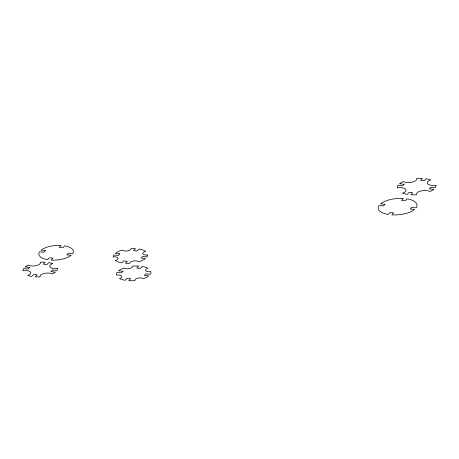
<?xml version="1.0" encoding="UTF-8"?>
<svg xmlns="http://www.w3.org/2000/svg" width="459" height="459" viewBox="0 0 459 459"><rect width="100%" height="100%" fill="white"/><g stroke="black" fill="none" stroke-linecap="round" stroke-linejoin="round"><path stroke-width="0.69" d="M29.56 267.431L28.039 269.037L23.679 268.549A17.344 7.275 -4.7 0 0 22.95 270.649A6.644 2.788 -4.7 0 1 30.34 271.86A6.644 2.788 -4.7 0 1 27.769 275.417A17.344 7.275 -4.7 0 0 31.711 276.444L33.576 274.482L37.145 274.884L35.28 276.846A17.344 7.275 -4.7 0 0 40.145 276.823A6.644 2.788 -4.7 0 1 44.202 273.432A6.644 2.788 -4.7 0 1 52.228 273.971A17.344 7.275 -4.7 0 0 55.292 272.101L50.932 271.613L52.458 270.007L56.818 270.494A17.344 7.275 -4.7 0 0 57.547 268.395A6.644 2.788 -4.7 0 1 50.157 267.184A6.644 2.788 -4.7 0 1 52.722 263.621A17.344 7.275 -4.7 0 0 48.78 262.6L46.921 264.562L43.353 264.16L45.217 262.198A17.344 7.275 -4.7 0 0 40.352 262.215A6.644 2.788 -4.7 0 1 36.295 265.606A6.644 2.788 -4.7 0 1 28.269 265.067A17.344 7.275 -4.7 0 0 25.199 266.937L29.56 267.431M45.435 250.677L43.909 252.284L39.549 251.796A17.344 7.275 -4.7 0 0 47.587 259.691L49.446 257.728L53.014 258.13L51.156 260.092A17.344 7.275 -4.7 0 0 71.168 255.353L66.807 254.86L68.328 253.253L72.688 253.741A17.344 7.275 -4.7 0 0 64.656 245.846L62.791 247.808L59.228 247.407L61.087 245.445A17.344 7.275 -4.7 0 0 41.075 250.189L45.435 250.677M119.759 253.844L118.233 255.456L113.872 254.963A17.344 7.275 -4.7 0 0 113.155 256.862A4.538 1.905 -4.7 0 1 118.003 258.004A4.538 1.905 -4.7 0 1 115.192 260.414A17.344 7.275 -4.7 0 0 121.91 262.864L123.769 260.896L127.338 261.297L125.473 263.259A17.344 7.275 -4.7 0 0 129.868 263.265A4.538 1.905 -4.7 0 1 133.345 260.987A4.538 1.905 -4.7 0 1 138.607 261.819A17.344 7.275 -4.7 0 0 145.486 258.52L141.131 258.027L142.651 256.42L147.012 256.908A17.344 7.275 -4.7 0 0 147.729 255.009A4.538 1.905 -4.7 0 1 142.881 253.873A4.538 1.905 -4.7 0 1 145.692 251.463A17.344 7.275 -4.7 0 0 138.979 249.013L137.115 250.975L133.546 250.58L135.411 248.612A17.344 7.275 -4.7 0 0 131.016 248.606A4.538 1.905 -4.7 0 1 127.539 250.889A4.538 1.905 -4.7 0 1 122.278 250.057A17.344 7.275 -4.7 0 0 115.398 253.357L119.759 253.844M122.995 271.263L121.469 272.87L117.108 272.382A17.344 7.275 -4.7 0 0 116.431 275.084A4.538 1.905 -4.7 0 1 121.641 275.962A4.538 1.905 -4.7 0 1 119.426 278.452A17.344 7.275 -4.7 0 0 125.146 280.277L127.005 278.315L130.574 278.716L128.715 280.678A17.344 7.275 -4.7 0 0 135.015 280.541A4.538 1.905 -4.7 0 1 137.935 278.148A4.538 1.905 -4.7 0 1 143.478 278.705A17.344 7.275 -4.7 0 0 148.727 275.934L144.367 275.446L145.887 273.839L150.248 274.327A17.344 7.275 -4.7 0 0 150.925 271.625A4.538 1.905 -4.7 0 1 145.721 270.747A4.538 1.905 -4.7 0 1 147.936 268.257A17.344 7.275 -4.7 0 0 142.215 266.432L140.351 268.395L136.788 267.993L138.647 266.031A17.344 7.275 -4.7 0 0 132.341 266.168A4.538 1.905 -4.7 0 1 129.427 268.561A4.538 1.905 -4.7 0 1 123.884 268.004A17.344 7.275 -4.7 0 0 118.634 270.776L122.995 271.263M384.986 204.335L383.46 205.942L379.088 205.454A19.456 8.159 -4.7 0 0 388.239 214.445L390.104 212.477L393.673 212.878L391.808 214.846A19.456 8.159 -4.7 0 0 414.592 209.447L410.22 208.954L411.746 207.348L416.118 207.835A19.456 8.159 -4.7 0 0 406.967 198.845L405.102 200.812L401.533 200.411L403.398 198.443A19.456 8.159 -4.7 0 0 380.614 203.842L384.986 204.335M404.029 184.237L402.509 185.843L398.137 185.35A19.456 8.159 -4.7 0 0 397.253 187.806A7.459 3.127 -4.7 0 1 405.538 189.165A7.459 3.127 -4.7 0 1 402.658 193.159A19.456 8.159 -4.7 0 0 407.288 194.341L409.153 192.373L412.721 192.774L410.857 194.742A19.456 8.159 -4.7 0 0 416.531 194.736A7.459 3.127 -4.7 0 1 421.081 190.933A7.459 3.127 -4.7 0 1 430.089 191.535A19.456 8.159 -4.7 0 0 433.64 189.343L429.268 188.85L430.794 187.243L435.166 187.737A19.456 8.159 -4.7 0 0 436.05 185.281A7.459 3.127 -4.7 0 1 427.765 183.921A7.459 3.127 -4.7 0 1 430.64 179.928A19.456 8.159 -4.7 0 0 426.015 178.746L424.15 180.714L420.582 180.312L422.446 178.344A19.456 8.159 -4.7 0 0 416.772 178.35A7.459 3.127 -4.7 0 1 412.216 182.154A7.459 3.127 -4.7 0 1 403.209 181.552A19.456 8.159 -4.7 0 0 399.663 183.743L404.029 184.237"/></g></svg>
